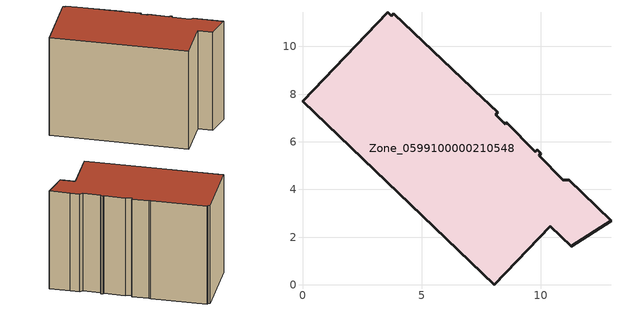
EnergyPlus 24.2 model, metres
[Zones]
Zone_0599100000210548
 floor ground (C_G): 11.74,3.86 12.94,2.68 11.27,1.62 10.4,2.46 8.04,0 0,7.69 3.57,11.44 3.73,11.28 3.82,11.38 7.09,8.27 7.21,8.15 8.19,7.23 8.1,7.13 8.51,6.74 8.54,6.82 9.76,5.59 9.84,5.67 10,5.52 9.93,5.42 10.92,4.42 11.19,4.39 z1.17
 wall outside (C_F): 3.57,11.44 0,7.69 8.04,0 10.4,2.46 11.27,1.62 12.94,2.68 11.74,3.86 11.19,4.39 10.92,4.42 9.93,5.42 10,5.52 9.84,5.67 9.76,5.59 8.54,6.82 8.51,6.74 8.1,7.13 8.19,7.23 7.21,8.15 7.09,8.27 3.82,11.38 3.73,11.28 3.57,11.44 z1.17:9.86
 roof outside (C_R): 9.76,5.59 8.54,6.82 8.51,6.74 8.1,7.13 8.19,7.23 7.21,8.15 7.09,8.27 3.82,11.38 3.73,11.28 3.57,11.44 0,7.69 8.04,0 10.4,2.46 11.27,1.62 12.94,2.68 11.74,3.86 11.19,4.39 10.92,4.42 9.93,5.42 10,5.52 9.84,5.67 z9.86
[BUILDING]
Pand.0599100000210548: North Axis=0; Terrain=City; Loads Convergence Tolerance Value=0.04; Temperature Convergence Tolerance Value=0.4; Solar Distribution=FullExterior; Maximum Number of Warmup Days=25; Minimum Number of Warmup Days=1
[Site:Location]
Rotterdam.The.Hague.AP_ZH_NLD Design_Conditions: Latitude=51.96; Longitude=4.45; Time Zone=1; Elevation=-4.5
[SITE:GROUNDTEMPERATURE:BUILDINGSURFACE]
18, 18, 18, 18, 18, 18, 18, 18, 18, 18, 18, 18
[MATERIAL] Thermal Absorptance=0.9; Solar Absorptance=0.7; Visible Absorptance=0.7
Name | Roughness | Thickness | Conductivity | Density | Specific Heat
G.TC.1975-1991 | MediumSmooth | 0.15 | 0.288461 | 540 | 1210
F.TC.1975-1991 | Rough | 0.3 | 0.230769 | 1920 | 840
R.TC.1975-1991 | MediumRough | 0.2 | 0.153846 | 1500 | 1000
[CONSTRUCTION]
C_G: G.TC.1975-1991
C_F: F.TC.1975-1991
C_R: R.TC.1975-1991
[ZONE]
Zone_0599100000210548: Type=1; Multiplier=1; Ceiling Height=Autocalculate; Volume=Autocalculate; Floor Area=autocalculate; Part of Total Floor Area=Yes
[ZONEINFILTRATION:DESIGNFLOWRATE]
Infil_Zone_0599100000210548: Zone or ZoneList or Space or SpaceList=Zone_0599100000210548; Schedule=AlwaysOn; Design Flow Rate Calculation Method=Flow/Area; Flow Rate per Floor Area=0.003; Constant Term Coefficient=1; Temperature Term Coefficient=0; Velocity Term Coefficient=0; Velocity Squared Term Coefficient=0
[HVACTEMPLATE:ZONE:IDEALLOADSAIRSYSTEM]
Zone_0599100000210548: Maximum Heating Supply Air Temperature=50; Minimum Cooling Supply Air Temperature=13; Maximum Heating Supply Air Humidity Ratio=0.0156; Minimum Cooling Supply Air Humidity Ratio=0.0077; Heating Limit=NoLimit; Cooling Limit=NoLimit; Dehumidification Control Type=ConstantSensibleHeatRatio; Cooling Sensible Heat Ratio=0.7; Dehumidification Setpoint=60; Humidification Control Type=None; Humidification Setpoint=30; Outdoor Air Method=None; Outdoor Air Flow Rate per Person=0.00944; Outdoor Air Flow Rate per Zone Floor Area=0; Outdoor Air Flow Rate per Zone=0; Demand Controlled Ventilation Type=None; Outdoor Air Economizer Type=NoEconomizer; Heat Recovery Type=None; Sensible Heat Recovery Effectiveness=0.7; Latent Heat Recovery Effectiveness=0.65
[ZONECONTROL:THERMOSTAT]
ThermostatControl_Zone_0599100000210548: Zone or ZoneList=Zone_0599100000210548; Control Type Schedule=DualSetpointControlType; Control 1=Thermostat_Zone_0599100000210548; Temperature Difference Between Cutout And Setpoint=0
[THERMOSTATSETPOINT:DUALSETPOINT]
Thermostat_Zone_0599100000210548: Heating Setpoint Temperature Schedule=HeatingSetpoint_Zone_0599100000210548; Cooling Setpoint Temperature Schedule=CoolingSetpoint_Zone_0599100000210548
[SCHEDULE:COMPACT]
HeatingSetpoint_Zone_0599100000210548: Through: 12/31, For: AllDays, Until: 24:00, 21
CoolingSetpoint_Zone_0599100000210548: Through: 12/31, For: AllDays, Until: 24:00, 24
DualSetpointControlType: Through: 12/31, For: AllDays, Until: 24:00, 4
AlwaysOn: Through: 12/31, For: AllDays, Until: 24:00, 1
